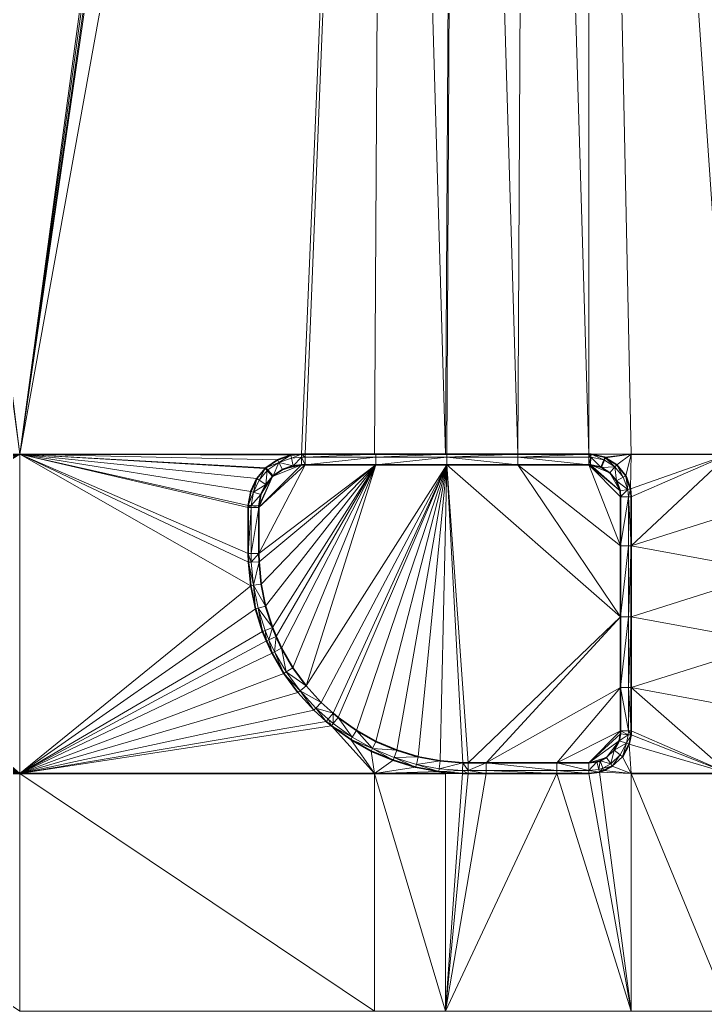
# Model space of a CAD drawing. Header units: metres. Extents: x 246428 to 246884, y 7418966 to 7419490.
# Drawn here: x 246710.01 to 246719.67, y 7419380.21 to 7419394.18 of the extents above; entities that cross this region are included whole.
import ezdxf

# ---------------------------------------------------------------- set-up
doc = ezdxf.new("R2010")
doc.units = ezdxf.units.M
doc.linetypes.add('blank name', pattern=[0])
doc.linetypes.add('HIDDEN', pattern=[9.525, 6.35, -3.175])
doc.layers.add('_12D_UNMAPPED', color=7, linetype='Continuous')
doc.layers.add('GRADELINES', color=250, linetype='HIDDEN', lineweight=25)
for name, color, linetype, lineweight, true_color in [('KERB_BACK', 7, 'Continuous', 35, 0x5fd2ff), ('KERB_LINE', 7, 'Continuous', 18, 0xb9b9b9), ('KERB_LIP', 7, 'Continuous', 35, 0x5fd2ff), ('KERB_TOP', 7, 'Continuous', 18, 0xb9b9b9)]:
    doc.layers.add(name, color=color, linetype=linetype, lineweight=lineweight, true_color=true_color)

msp = doc.modelspace()

# ---------------------------------------------------------------- linework, layer by layer
at = {"layer": '_12D_UNMAPPED', "color": 3, "linetype": 'blank name', "lineweight": 0}
for points in [[(246710.008, 7419388.055, 35.122), (246706.218, 7419416.658, 34.767), (246706.413, 7419416.7, 34.77)], [(246710.008, 7419388.055, 35.122), (246706.413, 7419416.7, 34.77), (246713.872, 7419416.692, 34.907)], [(246710.008, 7419388.055, 35.122), (246706.279, 7419388.055, 35.054), (246706.218, 7419416.658, 34.767)], [(246710.008, 7419388.055, 35.122), (246713.872, 7419416.692, 34.907), (246713.976, 7419416.666, 34.909)], [(246714.102, 7419416.655, 34.911), (246710.008, 7419388.055, 35.122), (246713.976, 7419416.666, 34.909)], [(246714.176, 7419416.655, 34.912), (246715.176, 7419416.655, 34.931), (246710.008, 7419388.055, 35.122)], [(246714.176, 7419416.655, 34.912), (246710.008, 7419388.055, 35.122), (246714.102, 7419416.655, 34.911)], [(246715.176, 7419416.655, 34.931), (246713.979, 7419388.055, 35.195), (246710.008, 7419388.055, 35.122)], [(246715.176, 7419416.655, 34.931), (246714.029, 7419388.055, 35.196), (246713.979, 7419388.055, 35.195)], [(246715.008, 7419388.055, 35.214), (246714.029, 7419388.055, 35.196), (246715.176, 7419416.655, 34.931)], [(246716.008, 7419388.055, 35.232), (246715.008, 7419388.055, 35.214), (246715.176, 7419416.655, 34.931)], [(246716.008, 7419388.055, 35.232), (246715.176, 7419416.655, 34.931), (246716.176, 7419416.655, 34.949)], [(246716.029, 7419388.055, 35.232), (246716.008, 7419388.055, 35.232), (246716.176, 7419416.655, 34.949)], [(246717.029, 7419388.055, 35.251), (246716.029, 7419388.055, 35.232), (246716.176, 7419416.655, 34.949)], [(246717.029, 7419388.055, 35.251), (246716.176, 7419416.655, 34.949), (246717.176, 7419416.655, 34.967)], [(246718.029, 7419388.055, 35.269), (246717.029, 7419388.055, 35.251), (246717.176, 7419416.655, 34.967)], [(246718.029, 7419388.055, 35.269), (246717.176, 7419416.655, 34.967), (246718.029, 7419416.655, 34.983)], [(246720.008, 7419388.055, 35.305), (246718.029, 7419416.655, 34.983), (246721.187, 7419416.657, 35.04)], [(246718.629, 7419388.055, 35.28), (246718.03, 7419388.055, 35.269), (246718.029, 7419416.655, 34.983)], [(246718.03, 7419388.055, 35.269), (246718.029, 7419388.055, 35.269), (246718.029, 7419416.655, 34.983)], [(246720.008, 7419388.055, 35.305), (246718.629, 7419388.055, 35.28), (246718.029, 7419416.655, 34.983)], [(246710.008, 7419388.055, 35.122), (246706.319, 7419388.054, 35.055), (246706.279, 7419388.055, 35.054)], [(246710.008, 7419388.055, 35.122), (246706.515, 7419388.017, 35.058), (246706.319, 7419388.054, 35.055)], [(246710.008, 7419388.055, 35.122), (246706.601, 7419387.983, 35.06), (246706.515, 7419388.017, 35.058)], [(246710.008, 7419388.055, 35.122), (246706.694, 7419387.93, 35.06), (246706.601, 7419387.983, 35.06)], [(246710.008, 7419388.055, 35.122), (246706.844, 7419387.799, 35.06), (246706.694, 7419387.93, 35.06)], [(246710.008, 7419388.055, 35.122), (246706.954, 7419387.632, 35.061), (246706.844, 7419387.799, 35.06)], [(246710.008, 7419388.055, 35.122), (246707.017, 7419387.443, 35.061), (246706.954, 7419387.632, 35.061)], [(246710.008, 7419388.055, 35.122), (246710.008, 7419383.555, 35.077), (246706.993, 7419386.179, 35.048)], [(246710.008, 7419388.055, 35.122), (246706.993, 7419386.179, 35.048), (246707.026, 7419386.51, 35.052)], [(246710.008, 7419388.055, 35.122), (246707.026, 7419387.382, 35.061), (246707.017, 7419387.443, 35.061)], [(246710.008, 7419388.055, 35.122), (246707.026, 7419386.51, 35.052), (246707.03, 7419386.655, 35.054)], [(246710.008, 7419388.055, 35.122), (246707.03, 7419387.305, 35.061), (246707.026, 7419387.382, 35.061)], [(246710.008, 7419388.055, 35.122), (246707.03, 7419386.655, 35.054), (246707.03, 7419386.844, 35.056)], [(246710.008, 7419388.055, 35.122), (246707.03, 7419386.844, 35.056), (246707.03, 7419387.305, 35.061)], [(246710.008, 7419388.055, 35.122), (246713.232, 7419386.533, 35.166), (246713.263, 7419386.202, 35.164)], [(246710.008, 7419388.055, 35.122), (246713.348, 7419387.711, 35.181), (246713.264, 7419387.53, 35.177)], [(246710.008, 7419388.055, 35.122), (246713.229, 7419387.305, 35.174), (246713.229, 7419386.655, 35.167)], [(246710.008, 7419388.055, 35.122), (246713.83, 7419388.04, 35.192), (246713.642, 7419387.975, 35.188)], [(246710.008, 7419388.055, 35.122), (246713.642, 7419387.975, 35.188), (246713.477, 7419387.862, 35.184)], [(246710.008, 7419388.055, 35.122), (246713.477, 7419387.862, 35.184), (246713.466, 7419387.852, 35.183)], [(246710.008, 7419388.055, 35.122), (246713.466, 7419387.852, 35.183), (246713.348, 7419387.711, 35.181)], [(246710.008, 7419388.055, 35.122), (246713.264, 7419387.53, 35.177), (246713.23, 7419387.333, 35.174)], [(246710.008, 7419388.055, 35.122), (246713.23, 7419387.333, 35.174), (246713.229, 7419387.305, 35.174)], [(246710.008, 7419388.055, 35.122), (246713.229, 7419386.655, 35.167), (246713.232, 7419386.533, 35.166)], [(246710.008, 7419383.555, 35.077), (246710.008, 7419388.055, 35.122), (246713.263, 7419386.202, 35.164)], [(246713.979, 7419388.055, 35.195), (246713.83, 7419388.04, 35.192), (246710.008, 7419388.055, 35.122)], [(246713.83, 7419388.04, 35.192), (246713.979, 7419388.055, 35.195), (246713.838, 7419388.001, 35.342)], [(246713.979, 7419388.055, 35.195), (246713.979, 7419388.015, 35.345), (246713.838, 7419388.001, 35.342)], [(246713.979, 7419388.055, 35.195), (246714.029, 7419388.055, 35.196), (246714.029, 7419388.015, 35.196)], [(246713.979, 7419388.055, 35.195), (246714.029, 7419388.015, 35.196), (246713.979, 7419388.015, 35.345)], [(246714.029, 7419388.055, 35.196), (246715.008, 7419388.055, 35.214), (246715.029, 7419388.055, 35.214)], [(246714.029, 7419388.015, 35.196), (246714.029, 7419388.055, 35.196), (246715.029, 7419388.055, 35.214)], [(246714.029, 7419388.015, 35.196), (246715.029, 7419388.055, 35.214), (246715.029, 7419388.015, 35.364)], [(246716.008, 7419388.055, 35.232), (246715.029, 7419388.055, 35.214), (246715.008, 7419388.055, 35.214)], [(246715.029, 7419388.055, 35.214), (246716.008, 7419388.055, 35.232), (246716.029, 7419388.055, 35.232)], [(246715.029, 7419388.015, 35.364), (246716.029, 7419388.055, 35.232), (246716.029, 7419388.015, 35.382)], [(246715.029, 7419388.015, 35.364), (246715.029, 7419388.055, 35.214), (246716.029, 7419388.055, 35.232)], [(246717.029, 7419388.055, 35.251), (246717.029, 7419388.015, 35.401), (246716.029, 7419388.015, 35.382)], [(246716.029, 7419388.055, 35.232), (246717.029, 7419388.055, 35.251), (246716.029, 7419388.015, 35.382)], [(246717.029, 7419388.055, 35.251), (246718.029, 7419388.055, 35.269), (246717.029, 7419388.015, 35.401)], [(246718.029, 7419388.055, 35.269), (246718.029, 7419388.015, 35.419), (246717.029, 7419388.015, 35.401)], [(246718.029, 7419388.015, 35.419), (246718.029, 7419388.055, 35.269), (246718.03, 7419388.015, 35.419)], [(246718.029, 7419388.055, 35.269), (246718.03, 7419388.055, 35.269), (246718.03, 7419388.015, 35.419)], [(246718.03, 7419388.055, 35.269), (246718.062, 7419388.054, 35.269), (246718.03, 7419388.015, 35.419)], [(246718.629, 7419388.055, 35.28), (246718.062, 7419388.054, 35.269), (246718.03, 7419388.055, 35.269)], [(246718.629, 7419388.055, 35.28), (246718.256, 7419388.011, 35.273), (246718.062, 7419388.054, 35.269)], [(246718.629, 7419388.055, 35.28), (246718.268, 7419388.006, 35.273), (246718.256, 7419388.011, 35.273)], [(246718.629, 7419388.055, 35.28), (246718.426, 7419387.906, 35.273), (246718.268, 7419388.006, 35.273)], [(246718.629, 7419388.055, 35.28), (246718.551, 7419387.752, 35.274), (246718.426, 7419387.906, 35.273)], [(246718.629, 7419388.055, 35.28), (246718.619, 7419387.565, 35.274), (246718.551, 7419387.752, 35.274)], [(246718.629, 7419388.055, 35.28), (246720.008, 7419388.055, 35.305), (246718.619, 7419387.565, 35.274)], [(246720.008, 7419388.055, 35.305), (246718.629, 7419387.455, 35.274), (246718.619, 7419387.565, 35.274)], [(246718.629, 7419386.765, 35.267), (246720.008, 7419388.055, 35.305), (246720.629, 7419387.398, 35.31)], [(246720.008, 7419388.055, 35.305), (246718.629, 7419386.765, 35.267), (246718.629, 7419387.455, 35.274)], [(246713.477, 7419387.862, 35.184), (246713.642, 7419387.975, 35.188), (246713.66, 7419387.939, 35.338)], [(246713.477, 7419387.862, 35.184), (246713.66, 7419387.939, 35.338), (246713.504, 7419387.833, 35.334)], [(246713.504, 7419387.833, 35.334), (246713.66, 7419387.939, 35.338), (246713.578, 7419387.751, 35.334)], [(246713.66, 7419387.939, 35.338), (246713.71, 7419387.841, 35.338), (246713.578, 7419387.751, 35.334)], [(246713.642, 7419387.975, 35.188), (246713.83, 7419388.04, 35.192), (246713.66, 7419387.939, 35.338)], [(246713.83, 7419388.04, 35.192), (246713.838, 7419388.001, 35.342), (246713.66, 7419387.939, 35.338)], [(246713.66, 7419387.939, 35.338), (246713.838, 7419388.001, 35.342), (246713.86, 7419387.893, 35.342)], [(246713.66, 7419387.939, 35.338), (246713.86, 7419387.893, 35.342), (246713.71, 7419387.841, 35.338)], [(246713.838, 7419388.001, 35.342), (246713.979, 7419388.015, 35.345), (246713.86, 7419387.893, 35.342)], [(246713.979, 7419388.015, 35.345), (246713.979, 7419387.905, 35.345), (246713.86, 7419387.893, 35.342)], [(246713.979, 7419388.015, 35.345), (246714.029, 7419388.015, 35.196), (246714.029, 7419387.905, 35.346)], [(246713.979, 7419388.015, 35.345), (246714.029, 7419387.905, 35.346), (246713.979, 7419387.905, 35.345)], [(246714.029, 7419387.905, 35.346), (246714.029, 7419388.015, 35.196), (246715.029, 7419388.015, 35.364)], [(246714.029, 7419387.905, 35.346), (246715.029, 7419388.015, 35.364), (246715.029, 7419387.905, 35.364)], [(246715.029, 7419387.905, 35.364), (246715.029, 7419388.015, 35.364), (246716.029, 7419388.015, 35.382)], [(246715.029, 7419387.905, 35.364), (246716.029, 7419388.015, 35.382), (246716.029, 7419387.905, 35.382)], [(246716.029, 7419388.015, 35.382), (246717.029, 7419387.905, 35.401), (246716.029, 7419387.905, 35.382)], [(246716.029, 7419388.015, 35.382), (246717.029, 7419388.015, 35.401), (246717.029, 7419387.905, 35.401)], [(246717.029, 7419388.015, 35.401), (246718.029, 7419388.015, 35.419), (246718.029, 7419387.905, 35.419)], [(246717.029, 7419388.015, 35.401), (246718.029, 7419387.905, 35.419), (246717.029, 7419387.905, 35.401)], [(246718.029, 7419387.905, 35.419), (246718.029, 7419388.015, 35.419), (246718.03, 7419387.905, 35.419)], [(246718.029, 7419388.015, 35.419), (246718.03, 7419388.015, 35.419), (246718.03, 7419387.905, 35.419)], [(246718.062, 7419388.054, 35.269), (246718.06, 7419388.014, 35.419), (246718.03, 7419388.015, 35.419)], [(246718.03, 7419388.015, 35.419), (246718.06, 7419388.014, 35.419), (246718.03, 7419387.905, 35.419)], [(246718.06, 7419388.014, 35.419), (246718.054, 7419387.905, 35.419), (246718.03, 7419387.905, 35.419)], [(246718.06, 7419388.014, 35.419), (246718.2, 7419387.872, 35.423), (246718.054, 7419387.905, 35.419)], [(246718.062, 7419388.054, 35.269), (246718.241, 7419387.974, 35.423), (246718.06, 7419388.014, 35.419)], [(246718.06, 7419388.014, 35.419), (246718.241, 7419387.974, 35.423), (246718.2, 7419387.872, 35.423)], [(246718.062, 7419388.054, 35.269), (246718.256, 7419388.011, 35.273), (246718.241, 7419387.974, 35.423)], [(246718.241, 7419387.974, 35.423), (246718.252, 7419387.969, 35.423), (246718.2, 7419387.872, 35.423)], [(246718.252, 7419387.969, 35.423), (246718.208, 7419387.868, 35.423), (246718.2, 7419387.872, 35.423)], [(246718.252, 7419387.969, 35.423), (246718.399, 7419387.876, 35.423), (246718.208, 7419387.868, 35.423)], [(246718.256, 7419388.011, 35.273), (246718.252, 7419387.969, 35.423), (246718.241, 7419387.974, 35.423)], [(246718.256, 7419388.011, 35.273), (246718.268, 7419388.006, 35.273), (246718.252, 7419387.969, 35.423)], [(246718.268, 7419388.006, 35.273), (246718.399, 7419387.876, 35.423), (246718.252, 7419387.969, 35.423)], [(246718.268, 7419388.006, 35.273), (246718.426, 7419387.906, 35.273), (246718.399, 7419387.876, 35.423)], [(246713.348, 7419387.711, 35.181), (246713.466, 7419387.852, 35.183), (246713.382, 7419387.689, 35.331)], [(246713.379, 7419387.305, 35.324), (246714.029, 7419387.905, 35.346), (246713.379, 7419386.655, 35.317)], [(246714.029, 7419387.905, 35.346), (246715.029, 7419387.905, 35.364), (246713.379, 7419386.655, 35.317)], [(246713.569, 7419387.743, 35.333), (246713.979, 7419387.905, 35.345), (246713.379, 7419387.305, 35.324)], [(246713.979, 7419387.905, 35.345), (246714.029, 7419387.905, 35.346), (246713.379, 7419387.305, 35.324)], [(246713.379, 7419386.655, 35.317), (246715.029, 7419387.905, 35.364), (246713.382, 7419386.539, 35.316)], [(246713.382, 7419386.539, 35.316), (246715.029, 7419387.905, 35.364), (246713.411, 7419386.224, 35.314)], [(246713.466, 7419387.852, 35.183), (246713.494, 7419387.823, 35.333), (246713.382, 7419387.689, 35.331)], [(246713.382, 7419387.689, 35.331), (246713.494, 7419387.823, 35.333), (246713.475, 7419387.629, 35.331)], [(246713.411, 7419386.224, 35.314), (246715.029, 7419387.905, 35.364), (246713.474, 7419385.913, 35.312)], [(246713.466, 7419387.852, 35.183), (246713.477, 7419387.862, 35.184), (246713.504, 7419387.833, 35.334)], [(246713.466, 7419387.852, 35.183), (246713.504, 7419387.833, 35.334), (246713.494, 7419387.823, 35.333)], [(246713.474, 7419385.913, 35.312), (246715.029, 7419387.905, 35.364), (246713.571, 7419385.611, 35.31)], [(246713.494, 7419387.823, 35.333), (246713.569, 7419387.743, 35.333), (246713.475, 7419387.629, 35.331)], [(246713.494, 7419387.823, 35.333), (246713.504, 7419387.833, 35.334), (246713.578, 7419387.751, 35.334)], [(246713.494, 7419387.823, 35.333), (246713.578, 7419387.751, 35.334), (246713.569, 7419387.743, 35.333)], [(246713.71, 7419387.841, 35.338), (246713.979, 7419387.905, 35.345), (246713.569, 7419387.743, 35.333)], [(246713.578, 7419387.751, 35.334), (246713.71, 7419387.841, 35.338), (246713.569, 7419387.743, 35.333)], [(246713.571, 7419385.611, 35.31), (246715.029, 7419387.905, 35.364), (246713.622, 7419385.485, 35.31)], [(246713.622, 7419385.485, 35.31), (246715.029, 7419387.905, 35.364), (246713.699, 7419385.321, 35.31)], [(246713.699, 7419385.321, 35.31), (246715.029, 7419387.905, 35.364), (246713.857, 7419385.046, 35.311)], [(246713.86, 7419387.893, 35.342), (246713.979, 7419387.905, 35.345), (246713.71, 7419387.841, 35.338)], [(246713.857, 7419385.046, 35.311), (246715.029, 7419387.905, 35.364), (246714.044, 7419384.79, 35.312)], [(246715.029, 7419387.905, 35.364), (246716.029, 7419387.905, 35.382), (246714.044, 7419384.79, 35.312)], [(246714.044, 7419384.79, 35.312), (246716.029, 7419387.905, 35.382), (246714.257, 7419384.556, 35.313)], [(246714.257, 7419384.556, 35.313), (246716.029, 7419387.905, 35.382), (246714.425, 7419384.403, 35.314)], [(246714.425, 7419384.403, 35.314), (246716.029, 7419387.905, 35.382), (246714.495, 7419384.345, 35.315)], [(246714.495, 7419384.345, 35.315), (246716.029, 7419387.905, 35.382), (246714.753, 7419384.162, 35.319)], [(246714.753, 7419384.162, 35.319), (246716.029, 7419387.905, 35.382), (246715.03, 7419384.007, 35.322)], [(246715.03, 7419384.007, 35.322), (246716.029, 7419387.905, 35.382), (246715.322, 7419383.883, 35.326)], [(246715.322, 7419383.883, 35.326), (246716.029, 7419387.905, 35.382), (246715.625, 7419383.791, 35.33)], [(246715.625, 7419383.791, 35.33), (246716.029, 7419387.905, 35.382), (246715.936, 7419383.732, 35.336)], [(246715.936, 7419383.732, 35.336), (246716.029, 7419387.905, 35.382), (246716.253, 7419383.706, 35.341)], [(246716.253, 7419383.706, 35.341), (246716.029, 7419387.905, 35.382), (246716.329, 7419383.705, 35.343)], [(246716.029, 7419387.905, 35.382), (246717.029, 7419387.905, 35.401), (246718.479, 7419385.765, 35.407)], [(246716.329, 7419383.705, 35.343), (246716.029, 7419387.905, 35.382), (246718.479, 7419385.765, 35.407)], [(246717.029, 7419387.905, 35.401), (246718.029, 7419387.905, 35.419), (246718.479, 7419386.765, 35.417)], [(246718.479, 7419385.765, 35.407), (246717.029, 7419387.905, 35.401), (246718.479, 7419386.765, 35.417)], [(246718.479, 7419386.765, 35.417), (246718.029, 7419387.905, 35.419), (246718.479, 7419387.455, 35.424)], [(246718.479, 7419387.455, 35.424), (246718.029, 7419387.905, 35.419), (246718.472, 7419387.537, 35.424)], [(246718.472, 7419387.537, 35.424), (246718.029, 7419387.905, 35.419), (246718.054, 7419387.905, 35.419)], [(246718.054, 7419387.905, 35.419), (246718.029, 7419387.905, 35.419), (246718.03, 7419387.905, 35.419)], [(246718.208, 7419387.868, 35.423), (246718.326, 7419387.793, 35.423), (246718.054, 7419387.905, 35.419)], [(246718.2, 7419387.872, 35.423), (246718.208, 7419387.868, 35.423), (246718.054, 7419387.905, 35.419)], [(246718.326, 7419387.793, 35.423), (246718.472, 7419387.537, 35.424), (246718.054, 7419387.905, 35.419)], [(246718.399, 7419387.876, 35.423), (246718.326, 7419387.793, 35.423), (246718.208, 7419387.868, 35.423)], [(246718.399, 7419387.876, 35.423), (246718.421, 7419387.678, 35.424), (246718.326, 7419387.793, 35.423)], [(246718.421, 7419387.678, 35.424), (246718.472, 7419387.537, 35.424), (246718.326, 7419387.793, 35.423)], [(246718.426, 7419387.906, 35.273), (246718.516, 7419387.732, 35.424), (246718.399, 7419387.876, 35.423)], [(246718.399, 7419387.876, 35.423), (246718.516, 7419387.732, 35.424), (246718.421, 7419387.678, 35.424)], [(246718.426, 7419387.906, 35.273), (246718.551, 7419387.752, 35.274), (246718.516, 7419387.732, 35.424)], [(246713.264, 7419387.53, 35.177), (246713.348, 7419387.711, 35.181), (246713.302, 7419387.518, 35.327)], [(246713.348, 7419387.711, 35.181), (246713.382, 7419387.689, 35.331), (246713.302, 7419387.518, 35.327)], [(246713.302, 7419387.518, 35.327), (246713.382, 7419387.689, 35.331), (246713.475, 7419387.629, 35.331)], [(246713.38, 7419387.328, 35.324), (246713.569, 7419387.743, 35.333), (246713.379, 7419387.305, 35.324)], [(246713.407, 7419387.485, 35.327), (246713.569, 7419387.743, 35.333), (246713.38, 7419387.328, 35.324)], [(246713.475, 7419387.629, 35.331), (246713.569, 7419387.743, 35.333), (246713.407, 7419387.485, 35.327)], [(246718.516, 7419387.732, 35.424), (246718.58, 7419387.557, 35.424), (246718.421, 7419387.678, 35.424)], [(246718.58, 7419387.557, 35.424), (246718.472, 7419387.537, 35.424), (246718.421, 7419387.678, 35.424)], [(246718.551, 7419387.752, 35.274), (246718.58, 7419387.557, 35.424), (246718.516, 7419387.732, 35.424)], [(246718.551, 7419387.752, 35.274), (246718.619, 7419387.565, 35.274), (246718.58, 7419387.557, 35.424)], [(246713.23, 7419387.333, 35.174), (246713.264, 7419387.53, 35.177), (246713.302, 7419387.518, 35.327)], [(246713.23, 7419387.333, 35.174), (246713.302, 7419387.518, 35.327), (246713.27, 7419387.332, 35.324)], [(246713.27, 7419387.332, 35.324), (246713.302, 7419387.518, 35.327), (246713.407, 7419387.485, 35.327)], [(246713.302, 7419387.518, 35.327), (246713.475, 7419387.629, 35.331), (246713.407, 7419387.485, 35.327)], [(246718.58, 7419387.557, 35.424), (246718.479, 7419387.455, 35.424), (246718.472, 7419387.537, 35.424)], [(246718.58, 7419387.557, 35.424), (246718.589, 7419387.455, 35.424), (246718.479, 7419387.455, 35.424)], [(246718.619, 7419387.565, 35.274), (246718.589, 7419387.455, 35.424), (246718.58, 7419387.557, 35.424)], [(246718.619, 7419387.565, 35.274), (246718.629, 7419387.455, 35.274), (246718.589, 7419387.455, 35.424)], [(246713.27, 7419387.332, 35.324), (246713.407, 7419387.485, 35.327), (246713.38, 7419387.328, 35.324)], [(246718.589, 7419387.455, 35.424), (246718.589, 7419386.765, 35.417), (246718.479, 7419386.765, 35.417)], [(246718.589, 7419387.455, 35.424), (246718.479, 7419386.765, 35.417), (246718.479, 7419387.455, 35.424)], [(246718.629, 7419387.455, 35.274), (246718.629, 7419386.765, 35.267), (246718.589, 7419387.455, 35.424)], [(246718.629, 7419386.765, 35.267), (246718.589, 7419386.765, 35.417), (246718.589, 7419387.455, 35.424)], [(246718.629, 7419386.765, 35.267), (246720.629, 7419387.398, 35.31), (246720.629, 7419386.398, 35.3)], [(246713.229, 7419387.305, 35.174), (246713.23, 7419387.333, 35.174), (246713.269, 7419387.305, 35.324)], [(246713.229, 7419386.655, 35.167), (246713.269, 7419387.305, 35.324), (246713.269, 7419386.655, 35.317)], [(246713.229, 7419386.655, 35.167), (246713.229, 7419387.305, 35.174), (246713.269, 7419387.305, 35.324)], [(246713.23, 7419387.333, 35.174), (246713.27, 7419387.332, 35.324), (246713.269, 7419387.305, 35.324)], [(246713.269, 7419387.305, 35.324), (246713.27, 7419387.332, 35.324), (246713.379, 7419387.305, 35.324)], [(246713.269, 7419386.655, 35.317), (246713.379, 7419387.305, 35.324), (246713.379, 7419386.655, 35.317)], [(246713.269, 7419386.655, 35.317), (246713.269, 7419387.305, 35.324), (246713.379, 7419387.305, 35.324)], [(246713.27, 7419387.332, 35.324), (246713.38, 7419387.328, 35.324), (246713.379, 7419387.305, 35.324)], [(246718.589, 7419386.765, 35.417), (246718.589, 7419385.765, 35.407), (246718.479, 7419385.765, 35.407)], [(246718.589, 7419386.765, 35.417), (246718.479, 7419385.765, 35.407), (246718.479, 7419386.765, 35.417)], [(246718.629, 7419386.765, 35.267), (246718.629, 7419385.765, 35.257), (246718.589, 7419385.765, 35.407)], [(246718.629, 7419386.765, 35.267), (246718.589, 7419385.765, 35.407), (246718.589, 7419386.765, 35.417)], [(246718.629, 7419385.765, 35.257), (246718.629, 7419386.765, 35.267), (246720.629, 7419386.398, 35.3)], [(246713.232, 7419386.533, 35.166), (246713.229, 7419386.655, 35.167), (246713.272, 7419386.535, 35.316)], [(246713.229, 7419386.655, 35.167), (246713.269, 7419386.655, 35.317), (246713.272, 7419386.535, 35.316)], [(246713.232, 7419386.533, 35.166), (246713.272, 7419386.535, 35.316), (246713.302, 7419386.208, 35.314)], [(246713.263, 7419386.202, 35.164), (246713.232, 7419386.533, 35.166), (246713.302, 7419386.208, 35.314)], [(246713.272, 7419386.535, 35.316), (246713.269, 7419386.655, 35.317), (246713.379, 7419386.655, 35.317)], [(246713.272, 7419386.535, 35.316), (246713.379, 7419386.655, 35.317), (246713.382, 7419386.539, 35.316)], [(246713.302, 7419386.208, 35.314), (246713.272, 7419386.535, 35.316), (246713.382, 7419386.539, 35.316)], [(246713.302, 7419386.208, 35.314), (246713.382, 7419386.539, 35.316), (246713.411, 7419386.224, 35.314)], [(246718.629, 7419385.765, 35.257), (246720.629, 7419386.398, 35.3), (246720.629, 7419385.398, 35.29)], [(246710.008, 7419383.555, 35.077), (246706.924, 7419385.853, 35.044), (246706.993, 7419386.179, 35.048)], [(246710.008, 7419383.555, 35.077), (246713.263, 7419386.202, 35.164), (246713.329, 7419385.875, 35.162)], [(246713.329, 7419385.875, 35.162), (246713.263, 7419386.202, 35.164), (246713.302, 7419386.208, 35.314)], [(246713.302, 7419386.208, 35.314), (246713.411, 7419386.224, 35.314), (246713.474, 7419385.913, 35.312)], [(246713.329, 7419385.875, 35.162), (246713.302, 7419386.208, 35.314), (246713.368, 7419385.885, 35.312)], [(246713.368, 7419385.885, 35.312), (246713.302, 7419386.208, 35.314), (246713.474, 7419385.913, 35.312)], [(246710.008, 7419383.555, 35.077), (246706.82, 7419385.536, 35.038), (246706.924, 7419385.853, 35.044)], [(246710.008, 7419383.555, 35.077), (246713.329, 7419385.875, 35.162), (246713.43, 7419385.558, 35.16)], [(246713.43, 7419385.558, 35.16), (246713.329, 7419385.875, 35.162), (246713.368, 7419385.885, 35.312)], [(246713.368, 7419385.885, 35.312), (246713.474, 7419385.913, 35.312), (246713.571, 7419385.611, 35.31)], [(246713.43, 7419385.558, 35.16), (246713.368, 7419385.885, 35.312), (246713.468, 7419385.572, 35.31)], [(246713.468, 7419385.572, 35.31), (246713.368, 7419385.885, 35.312), (246713.571, 7419385.611, 35.31)], [(246716.582, 7419383.705, 35.347), (246716.329, 7419383.705, 35.343), (246718.479, 7419385.765, 35.407)], [(246718.479, 7419384.765, 35.397), (246716.582, 7419383.705, 35.347), (246718.479, 7419385.765, 35.407)], [(246718.589, 7419385.765, 35.407), (246718.479, 7419384.765, 35.397), (246718.479, 7419385.765, 35.407)], [(246718.589, 7419385.765, 35.407), (246718.589, 7419384.765, 35.397), (246718.479, 7419384.765, 35.397)], [(246718.629, 7419385.765, 35.257), (246718.589, 7419384.765, 35.397), (246718.589, 7419385.765, 35.407)], [(246718.629, 7419385.765, 35.257), (246718.629, 7419384.765, 35.247), (246718.589, 7419384.765, 35.397)], [(246718.629, 7419384.765, 35.247), (246718.629, 7419385.765, 35.257), (246720.629, 7419385.398, 35.29)], [(246710.008, 7419383.555, 35.077), (246713.43, 7419385.558, 35.16), (246713.484, 7419385.425, 35.16)], [(246713.484, 7419385.425, 35.16), (246713.43, 7419385.558, 35.16), (246713.468, 7419385.572, 35.31)], [(246713.521, 7419385.441, 35.31), (246713.468, 7419385.572, 35.31), (246713.571, 7419385.611, 35.31)], [(246713.484, 7419385.425, 35.16), (246713.468, 7419385.572, 35.31), (246713.521, 7419385.441, 35.31)], [(246713.521, 7419385.441, 35.31), (246713.571, 7419385.611, 35.31), (246713.622, 7419385.485, 35.31)], [(246710.008, 7419383.555, 35.077), (246706.684, 7419385.232, 35.033), (246706.82, 7419385.536, 35.038)], [(246710.008, 7419383.555, 35.077), (246713.484, 7419385.425, 35.16), (246713.565, 7419385.253, 35.16)], [(246713.565, 7419385.253, 35.16), (246713.484, 7419385.425, 35.16), (246713.521, 7419385.441, 35.31)], [(246713.6, 7419385.271, 35.31), (246713.521, 7419385.441, 35.31), (246713.622, 7419385.485, 35.31)], [(246713.565, 7419385.253, 35.16), (246713.521, 7419385.441, 35.31), (246713.6, 7419385.271, 35.31)], [(246713.6, 7419385.271, 35.31), (246713.622, 7419385.485, 35.31), (246713.699, 7419385.321, 35.31)], [(246713.731, 7419384.964, 35.161), (246713.565, 7419385.253, 35.16), (246713.6, 7419385.271, 35.31)], [(246713.765, 7419384.986, 35.311), (246713.6, 7419385.271, 35.31), (246713.699, 7419385.321, 35.31)], [(246713.731, 7419384.964, 35.161), (246713.6, 7419385.271, 35.31), (246713.765, 7419384.986, 35.311)], [(246713.765, 7419384.986, 35.311), (246713.699, 7419385.321, 35.31), (246713.857, 7419385.046, 35.311)], [(246718.629, 7419384.765, 35.247), (246720.629, 7419385.398, 35.29), (246720.629, 7419384.398, 35.28)], [(246710.008, 7419383.555, 35.077), (246706.515, 7419384.945, 35.027), (246706.684, 7419385.232, 35.033)], [(246710.008, 7419383.555, 35.077), (246713.565, 7419385.253, 35.16), (246713.731, 7419384.964, 35.161)], [(246713.731, 7419384.964, 35.161), (246713.765, 7419384.986, 35.311), (246713.959, 7419384.721, 35.312)], [(246713.765, 7419384.986, 35.311), (246713.857, 7419385.046, 35.311), (246714.044, 7419384.79, 35.312)], [(246713.959, 7419384.721, 35.312), (246713.765, 7419384.986, 35.311), (246714.044, 7419384.79, 35.312)], [(246710.008, 7419383.555, 35.077), (246706.317, 7419384.677, 35.021), (246706.515, 7419384.945, 35.027)], [(246710.008, 7419383.555, 35.077), (246713.731, 7419384.964, 35.161), (246713.928, 7419384.695, 35.162)], [(246713.928, 7419384.695, 35.162), (246713.731, 7419384.964, 35.161), (246713.959, 7419384.721, 35.312)], [(246714.152, 7419384.449, 35.163), (246713.928, 7419384.695, 35.162), (246713.959, 7419384.721, 35.312)], [(246713.959, 7419384.721, 35.312), (246714.044, 7419384.79, 35.312), (246714.257, 7419384.556, 35.313)], [(246714.152, 7419384.449, 35.163), (246713.959, 7419384.721, 35.312), (246714.18, 7419384.477, 35.313)], [(246714.18, 7419384.477, 35.313), (246713.959, 7419384.721, 35.312), (246714.257, 7419384.556, 35.313)], [(246717.582, 7419383.705, 35.366), (246716.582, 7419383.705, 35.347), (246718.479, 7419384.765, 35.397)], [(246718.479, 7419384.155, 35.391), (246717.582, 7419383.705, 35.366), (246718.479, 7419384.765, 35.397)], [(246718.589, 7419384.765, 35.397), (246718.589, 7419384.155, 35.391), (246718.479, 7419384.765, 35.397)], [(246718.589, 7419384.155, 35.391), (246718.479, 7419384.155, 35.391), (246718.479, 7419384.765, 35.397)], [(246718.629, 7419384.765, 35.247), (246718.629, 7419384.155, 35.241), (246718.589, 7419384.765, 35.397)], [(246718.629, 7419384.155, 35.241), (246718.589, 7419384.155, 35.391), (246718.589, 7419384.765, 35.397)], [(246720.008, 7419383.555, 35.26), (246718.629, 7419384.155, 35.241), (246718.629, 7419384.765, 35.247)], [(246720.008, 7419383.555, 35.26), (246718.629, 7419384.765, 35.247), (246720.629, 7419384.398, 35.28)], [(246710.008, 7419383.555, 35.077), (246706.091, 7419384.433, 35.015), (246706.255, 7419384.605, 35.019)], [(246710.008, 7419383.555, 35.077), (246706.255, 7419384.605, 35.019), (246706.317, 7419384.677, 35.021)], [(246710.008, 7419383.555, 35.077), (246713.928, 7419384.695, 35.162), (246714.152, 7419384.449, 35.163)], [(246710.008, 7419383.555, 35.077), (246705.839, 7419384.214, 35.008), (246706.091, 7419384.433, 35.015)], [(246710.008, 7419383.555, 35.077), (246714.152, 7419384.449, 35.163), (246714.328, 7419384.288, 35.164)], [(246714.328, 7419384.288, 35.164), (246714.152, 7419384.449, 35.163), (246714.18, 7419384.477, 35.313)], [(246714.18, 7419384.477, 35.313), (246714.257, 7419384.556, 35.313), (246714.425, 7419384.403, 35.314)], [(246714.328, 7419384.288, 35.164), (246714.18, 7419384.477, 35.313), (246714.354, 7419384.319, 35.314)], [(246714.354, 7419384.319, 35.314), (246714.18, 7419384.477, 35.313), (246714.425, 7419384.403, 35.314)], [(246710.008, 7419383.555, 35.077), (246714.328, 7419384.288, 35.164), (246714.401, 7419384.228, 35.165)], [(246714.401, 7419384.228, 35.165), (246714.328, 7419384.288, 35.164), (246714.354, 7419384.319, 35.314)], [(246714.426, 7419384.259, 35.315), (246714.354, 7419384.319, 35.314), (246714.425, 7419384.403, 35.314)], [(246714.401, 7419384.228, 35.165), (246714.354, 7419384.319, 35.314), (246714.426, 7419384.259, 35.315)], [(246714.426, 7419384.259, 35.315), (246714.425, 7419384.403, 35.314), (246714.495, 7419384.345, 35.315)], [(246714.694, 7419384.069, 35.319), (246714.426, 7419384.259, 35.315), (246714.495, 7419384.345, 35.315)], [(246714.694, 7419384.069, 35.319), (246714.495, 7419384.345, 35.315), (246714.753, 7419384.162, 35.319)], [(246710.008, 7419383.555, 35.077), (246705.008, 7419383.555, 34.986), (246705.839, 7419384.214, 35.008)], [(246715.008, 7419383.555, 35.169), (246710.008, 7419383.555, 35.077), (246714.401, 7419384.228, 35.165)], [(246714.401, 7419384.228, 35.165), (246714.426, 7419384.259, 35.315), (246714.694, 7419384.069, 35.319)], [(246715.008, 7419383.555, 35.169), (246714.401, 7419384.228, 35.165), (246714.673, 7419384.035, 35.169)], [(246714.673, 7419384.035, 35.169), (246714.401, 7419384.228, 35.165), (246714.694, 7419384.069, 35.319)], [(246714.981, 7419383.908, 35.322), (246714.694, 7419384.069, 35.319), (246714.753, 7419384.162, 35.319)], [(246714.981, 7419383.908, 35.322), (246714.753, 7419384.162, 35.319), (246715.03, 7419384.007, 35.322)], [(246718.029, 7419383.705, 35.374), (246717.582, 7419383.705, 35.366), (246718.479, 7419384.155, 35.391)], [(246718.477, 7419384.113, 35.39), (246718.029, 7419383.705, 35.374), (246718.479, 7419384.155, 35.391)], [(246718.587, 7419384.102, 35.39), (246718.477, 7419384.113, 35.39), (246718.479, 7419384.155, 35.391)], [(246718.589, 7419384.155, 35.391), (246718.587, 7419384.102, 35.39), (246718.479, 7419384.155, 35.391)], [(246718.627, 7419384.099, 35.24), (246718.587, 7419384.102, 35.39), (246718.589, 7419384.155, 35.391)], [(246718.629, 7419384.155, 35.241), (246718.627, 7419384.099, 35.24), (246718.589, 7419384.155, 35.391)], [(246720.008, 7419383.555, 35.26), (246718.627, 7419384.099, 35.24), (246718.629, 7419384.155, 35.241)], [(246714.673, 7419384.035, 35.169), (246714.694, 7419384.069, 35.319), (246714.981, 7419383.908, 35.322)], [(246714.964, 7419383.872, 35.172), (246714.673, 7419384.035, 35.169), (246714.981, 7419383.908, 35.322)], [(246715.008, 7419383.555, 35.169), (246714.673, 7419384.035, 35.169), (246714.964, 7419383.872, 35.172)], [(246714.981, 7419383.908, 35.322), (246715.03, 7419384.007, 35.322), (246715.322, 7419383.883, 35.326)], [(246718.457, 7419384.015, 35.388), (246718.029, 7419383.705, 35.374), (246718.477, 7419384.113, 35.39)], [(246718.279, 7419383.781, 35.381), (246718.029, 7419383.705, 35.374), (246718.457, 7419384.015, 35.388)], [(246718.388, 7419383.883, 35.384), (246718.279, 7419383.781, 35.381), (246718.457, 7419384.015, 35.388)], [(246718.562, 7419383.981, 35.388), (246718.388, 7419383.883, 35.384), (246718.457, 7419384.015, 35.388)], [(246718.587, 7419384.102, 35.39), (246718.457, 7419384.015, 35.388), (246718.477, 7419384.113, 35.39)], [(246718.587, 7419384.102, 35.39), (246718.562, 7419383.981, 35.388), (246718.457, 7419384.015, 35.388)], [(246718.627, 7419384.099, 35.24), (246718.562, 7419383.981, 35.388), (246718.587, 7419384.102, 35.39)], [(246718.627, 7419384.099, 35.24), (246718.6, 7419383.968, 35.238), (246718.562, 7419383.981, 35.388)], [(246720.008, 7419383.555, 35.26), (246718.6, 7419383.968, 35.238), (246718.627, 7419384.099, 35.24)], [(246715.27, 7419383.742, 35.176), (246714.964, 7419383.872, 35.172), (246714.981, 7419383.908, 35.322)], [(246715.008, 7419383.555, 35.169), (246714.964, 7419383.872, 35.172), (246715.27, 7419383.742, 35.176)], [(246715.27, 7419383.742, 35.176), (246714.981, 7419383.908, 35.322), (246715.284, 7419383.779, 35.326)], [(246715.284, 7419383.779, 35.326), (246714.981, 7419383.908, 35.322), (246715.322, 7419383.883, 35.326)], [(246715.284, 7419383.779, 35.326), (246715.322, 7419383.883, 35.326), (246715.625, 7419383.791, 35.33)], [(246718.34, 7419383.689, 35.381), (246718.279, 7419383.781, 35.381), (246718.388, 7419383.883, 35.384)], [(246718.475, 7419383.816, 35.384), (246718.34, 7419383.689, 35.381), (246718.388, 7419383.883, 35.384)], [(246718.562, 7419383.981, 35.388), (246718.475, 7419383.816, 35.384), (246718.388, 7419383.883, 35.384)], [(246718.507, 7419383.792, 35.234), (246718.475, 7419383.816, 35.384), (246718.562, 7419383.981, 35.388)], [(246718.6, 7419383.968, 35.238), (246718.507, 7419383.792, 35.234), (246718.562, 7419383.981, 35.388)], [(246718.629, 7419383.555, 35.235), (246718.507, 7419383.792, 35.234), (246718.6, 7419383.968, 35.238)], [(246720.008, 7419383.555, 35.26), (246718.629, 7419383.555, 35.235), (246718.6, 7419383.968, 35.238)], [(246715.008, 7419383.555, 35.169), (246715.27, 7419383.742, 35.176), (246715.589, 7419383.645, 35.18)], [(246715.589, 7419383.645, 35.18), (246715.27, 7419383.742, 35.176), (246715.284, 7419383.779, 35.326)], [(246715.599, 7419383.684, 35.33), (246715.284, 7419383.779, 35.326), (246715.625, 7419383.791, 35.33)], [(246715.589, 7419383.645, 35.18), (246715.284, 7419383.779, 35.326), (246715.599, 7419383.684, 35.33)], [(246715.599, 7419383.684, 35.33), (246715.625, 7419383.791, 35.33), (246715.936, 7419383.732, 35.336)], [(246715.922, 7419383.623, 35.336), (246715.599, 7419383.684, 35.33), (246715.936, 7419383.732, 35.336)], [(246716.253, 7419383.706, 35.341), (246715.922, 7419383.623, 35.336), (246715.936, 7419383.732, 35.336)], [(246718.143, 7419383.72, 35.377), (246718.029, 7419383.705, 35.374), (246718.279, 7419383.781, 35.381)], [(246718.19, 7419383.735, 35.378), (246718.143, 7419383.72, 35.377), (246718.279, 7419383.781, 35.381)], [(246718.17, 7419383.613, 35.377), (246718.143, 7419383.72, 35.377), (246718.19, 7419383.735, 35.378)], [(246718.229, 7419383.632, 35.378), (246718.17, 7419383.613, 35.377), (246718.19, 7419383.735, 35.378)], [(246718.34, 7419383.689, 35.381), (246718.19, 7419383.735, 35.378), (246718.279, 7419383.781, 35.381)], [(246718.34, 7419383.689, 35.381), (246718.229, 7419383.632, 35.378), (246718.19, 7419383.735, 35.378)], [(246718.362, 7419383.656, 35.231), (246718.34, 7419383.689, 35.381), (246718.475, 7419383.816, 35.384)], [(246718.507, 7419383.792, 35.234), (246718.362, 7419383.656, 35.231), (246718.475, 7419383.816, 35.384)], [(246718.629, 7419383.555, 35.235), (246718.362, 7419383.656, 35.231), (246718.507, 7419383.792, 35.234)], [(246715.008, 7419383.555, 35.169), (246715.589, 7419383.645, 35.18), (246715.916, 7419383.583, 35.186)], [(246715.916, 7419383.583, 35.186), (246715.589, 7419383.645, 35.18), (246715.599, 7419383.684, 35.33)], [(246715.916, 7419383.583, 35.186), (246715.599, 7419383.684, 35.33), (246715.922, 7419383.623, 35.336)], [(246716.25, 7419383.596, 35.341), (246715.916, 7419383.583, 35.186), (246715.922, 7419383.623, 35.336)], [(246716.25, 7419383.596, 35.341), (246716.249, 7419383.556, 35.191), (246715.916, 7419383.583, 35.186)], [(246716.253, 7419383.706, 35.341), (246716.25, 7419383.596, 35.341), (246715.922, 7419383.623, 35.336)], [(246716.329, 7419383.555, 35.193), (246716.249, 7419383.556, 35.191), (246716.25, 7419383.596, 35.341)], [(246716.329, 7419383.595, 35.343), (246716.25, 7419383.596, 35.341), (246716.253, 7419383.706, 35.341)], [(246716.329, 7419383.555, 35.193), (246716.25, 7419383.596, 35.341), (246716.329, 7419383.595, 35.343)], [(246716.329, 7419383.595, 35.343), (246716.253, 7419383.706, 35.341), (246716.329, 7419383.705, 35.343)], [(246716.329, 7419383.595, 35.343), (246716.329, 7419383.705, 35.343), (246716.582, 7419383.705, 35.347)], [(246716.582, 7419383.595, 35.347), (246716.329, 7419383.595, 35.343), (246716.582, 7419383.705, 35.347)], [(246716.582, 7419383.555, 35.197), (246716.329, 7419383.555, 35.193), (246716.329, 7419383.595, 35.343)], [(246716.582, 7419383.555, 35.197), (246716.329, 7419383.595, 35.343), (246716.582, 7419383.595, 35.347)], [(246717.582, 7419383.595, 35.366), (246716.582, 7419383.595, 35.347), (246716.582, 7419383.705, 35.347)], [(246717.582, 7419383.595, 35.366), (246716.582, 7419383.705, 35.347), (246717.582, 7419383.705, 35.366)], [(246717.582, 7419383.555, 35.216), (246716.582, 7419383.555, 35.197), (246716.582, 7419383.595, 35.347)], [(246717.582, 7419383.555, 35.216), (246716.582, 7419383.595, 35.347), (246717.582, 7419383.595, 35.366)], [(246718.029, 7419383.595, 35.374), (246717.582, 7419383.705, 35.366), (246718.029, 7419383.705, 35.374)], [(246718.029, 7419383.595, 35.374), (246717.582, 7419383.595, 35.366), (246717.582, 7419383.705, 35.366)], [(246718.029, 7419383.555, 35.224), (246717.582, 7419383.555, 35.216), (246717.582, 7419383.595, 35.366)], [(246718.029, 7419383.555, 35.224), (246717.582, 7419383.595, 35.366), (246718.029, 7419383.595, 35.374)], [(246718.17, 7419383.613, 35.377), (246718.029, 7419383.595, 35.374), (246718.143, 7419383.72, 35.377)], [(246718.029, 7419383.595, 35.374), (246718.029, 7419383.705, 35.374), (246718.143, 7419383.72, 35.377)], [(246718.18, 7419383.575, 35.227), (246718.029, 7419383.595, 35.374), (246718.17, 7419383.613, 35.377)], [(246718.18, 7419383.575, 35.227), (246718.029, 7419383.555, 35.224), (246718.029, 7419383.595, 35.374)], [(246718.18, 7419383.575, 35.227), (246718.17, 7419383.613, 35.377), (246718.229, 7419383.632, 35.378)], [(246718.244, 7419383.595, 35.228), (246718.18, 7419383.575, 35.227), (246718.229, 7419383.632, 35.378)], [(246718.629, 7419383.555, 35.235), (246718.18, 7419383.575, 35.227), (246718.244, 7419383.595, 35.228)], [(246718.362, 7419383.656, 35.231), (246718.229, 7419383.632, 35.378), (246718.34, 7419383.689, 35.381)], [(246718.362, 7419383.656, 35.231), (246718.244, 7419383.595, 35.228), (246718.229, 7419383.632, 35.378)], [(246718.629, 7419383.555, 35.235), (246718.244, 7419383.595, 35.228), (246718.362, 7419383.656, 35.231)], [(246710.008, 7419383.555, 35.077), (246710.008, 7419380.205, 35.044), (246705.008, 7419383.555, 34.986)], [(246715.008, 7419380.205, 35.135), (246710.008, 7419380.205, 35.044), (246710.008, 7419383.555, 35.077)], [(246715.008, 7419380.205, 35.135), (246710.008, 7419383.555, 35.077), (246715.008, 7419383.555, 35.169)], [(246716.008, 7419383.555, 35.187), (246715.008, 7419383.555, 35.169), (246715.916, 7419383.583, 35.186)], [(246716.008, 7419380.205, 35.153), (246715.008, 7419380.205, 35.135), (246715.008, 7419383.555, 35.169)], [(246716.008, 7419380.205, 35.153), (246715.008, 7419383.555, 35.169), (246716.008, 7419383.555, 35.187)], [(246716.249, 7419383.556, 35.191), (246716.008, 7419383.555, 35.187), (246715.916, 7419383.583, 35.186)], [(246716.008, 7419380.205, 35.153), (246716.008, 7419383.555, 35.187), (246716.249, 7419383.556, 35.191)], [(246716.008, 7419380.205, 35.153), (246716.249, 7419383.556, 35.191), (246716.329, 7419383.555, 35.193)], [(246716.008, 7419380.205, 35.153), (246716.008, 7419380.205, 35.153), (246716.008, 7419383.555, 35.187)], [(246716.008, 7419380.205, 35.153), (246716.329, 7419383.555, 35.193), (246716.582, 7419383.555, 35.197)], [(246716.008, 7419380.205, 35.153), (246716.582, 7419383.555, 35.197), (246717.582, 7419383.555, 35.216)], [(246718.629, 7419380.205, 35.201), (246716.008, 7419380.205, 35.153), (246717.582, 7419383.555, 35.216)], [(246718.629, 7419380.205, 35.201), (246717.582, 7419383.555, 35.216), (246718.029, 7419383.555, 35.224)], [(246718.629, 7419380.205, 35.201), (246718.029, 7419383.555, 35.224), (246718.18, 7419383.575, 35.227)], [(246718.629, 7419383.555, 35.235), (246718.629, 7419380.205, 35.201), (246718.18, 7419383.575, 35.227)], [(246720.008, 7419380.205, 35.226), (246718.629, 7419380.205, 35.201), (246718.629, 7419383.555, 35.235)], [(246718.629, 7419380.205, 35.201), (246718.629, 7419380.205, 35.201), (246718.629, 7419383.555, 35.235)], [(246720.008, 7419380.205, 35.226), (246718.629, 7419383.555, 35.235), (246720.008, 7419383.555, 35.26)]]:
    msp.add_3dface(points, dxfattribs=at)
at = {"layer": 'GRADELINES'}
for points in [[(246635.008, 7419388.03, 33.753), (246640.008, 7419388.04, 33.845), (246641.752, 7419388.044, 33.877), (246645.008, 7419388.05, 33.936), (246645.008, 7419388.05, 33.936), (246650.008, 7419388.056, 34.027), (246653.179, 7419388.285, 34.088), (246653.18, 7419388.285, 34.088), (246653.18, 7419387.835, 34.083), (246655.008, 7419388.055, 34.119), (246660.008, 7419388.055, 34.21), (246665.008, 7419388.055, 34.301), (246670.008, 7419388.055, 34.392), (246675.008, 7419388.055, 34.484), (246680.008, 7419388.055, 34.575), (246685.008, 7419388.055, 34.666), (246690.008, 7419388.055, 34.757), (246695.008, 7419388.055, 34.849), (246700.008, 7419388.055, 34.94), (246705.008, 7419388.055, 35.031), (246710.008, 7419388.055, 35.122), (246715.008, 7419388.055, 35.214), (246716.008, 7419388.055, 35.232)], [(246718.629, 7419388.055, 35.28), (246720.008, 7419388.055, 35.305), (246725.008, 7419388.055, 35.396), (246730.008, 7419388.055, 35.487), (246735.008, 7419388.055, 35.579), (246739.696, 7419388.055, 35.664), (246740.008, 7419388.055, 35.67), (246745.008, 7419388.055, 35.76), (246750.008, 7419388.055, 35.85), (246751.029, 7419387.915, 35.867)]]:
    msp.add_polyline3d(points, dxfattribs=at)
at = {"layer": 'KERB_BACK'}
msp.add_polyline3d([(246718.029, 7419387.905, 35.419), (246717.029, 7419387.905, 35.401), (246716.029, 7419387.905, 35.382), (246715.029, 7419387.905, 35.364), (246714.029, 7419387.905, 35.346), (246713.979, 7419387.905, 35.345), (246713.86, 7419387.893, 35.342), (246713.71, 7419387.841, 35.338), (246713.578, 7419387.751, 35.334), (246713.569, 7419387.743, 35.333), (246713.475, 7419387.629, 35.331), (246713.407, 7419387.485, 35.327), (246713.38, 7419387.328, 35.324), (246713.379, 7419387.305, 35.324), (246713.379, 7419386.655, 35.317), (246713.382, 7419386.539, 35.316), (246713.411, 7419386.224, 35.314), (246713.474, 7419385.913, 35.312), (246713.571, 7419385.611, 35.31), (246713.622, 7419385.485, 35.31), (246713.699, 7419385.321, 35.31), (246713.857, 7419385.046, 35.311), (246714.044, 7419384.79, 35.312), (246714.257, 7419384.556, 35.313), (246714.425, 7419384.403, 35.314), (246714.495, 7419384.345, 35.315), (246714.753, 7419384.162, 35.319), (246715.03, 7419384.007, 35.322), (246715.322, 7419383.883, 35.326), (246715.625, 7419383.791, 35.33), (246715.936, 7419383.732, 35.336), (246716.253, 7419383.706, 35.341), (246716.329, 7419383.705, 35.343), (246716.582, 7419383.705, 35.347), (246717.582, 7419383.705, 35.366), (246718.029, 7419383.705, 35.374), (246718.143, 7419383.72, 35.377), (246718.19, 7419383.735, 35.378), (246718.279, 7419383.781, 35.381), (246718.388, 7419383.883, 35.384), (246718.457, 7419384.015, 35.388), (246718.477, 7419384.113, 35.39), (246718.479, 7419384.155, 35.391), (246718.479, 7419384.765, 35.397), (246718.479, 7419385.765, 35.407), (246718.479, 7419386.765, 35.417), (246718.479, 7419387.455, 35.424), (246718.472, 7419387.537, 35.424), (246718.421, 7419387.678, 35.424), (246718.326, 7419387.793, 35.423), (246718.208, 7419387.868, 35.423), (246718.2, 7419387.872, 35.423), (246718.054, 7419387.905, 35.419), (246718.03, 7419387.905, 35.419), (246718.029, 7419387.905, 35.419)], dxfattribs=at)
at = {"layer": 'KERB_LINE'}
msp.add_polyline3d([(246718.029, 7419388.055, 35.269), (246717.029, 7419388.055, 35.251), (246716.029, 7419388.055, 35.232), (246715.029, 7419388.055, 35.214), (246714.029, 7419388.055, 35.196), (246713.979, 7419388.055, 35.195), (246713.83, 7419388.04, 35.192), (246713.642, 7419387.975, 35.188), (246713.477, 7419387.862, 35.184), (246713.466, 7419387.852, 35.183), (246713.348, 7419387.711, 35.181), (246713.264, 7419387.53, 35.177), (246713.23, 7419387.333, 35.174), (246713.229, 7419387.305, 35.174), (246713.229, 7419386.655, 35.167), (246713.232, 7419386.533, 35.166), (246713.263, 7419386.202, 35.164), (246713.329, 7419385.875, 35.162), (246713.43, 7419385.558, 35.16), (246713.484, 7419385.425, 35.16), (246713.565, 7419385.253, 35.16), (246713.731, 7419384.964, 35.161), (246713.928, 7419384.695, 35.162), (246714.152, 7419384.449, 35.163), (246714.328, 7419384.288, 35.164), (246714.401, 7419384.228, 35.165), (246714.673, 7419384.035, 35.169), (246714.964, 7419383.872, 35.172), (246715.27, 7419383.742, 35.176), (246715.589, 7419383.645, 35.18), (246715.916, 7419383.583, 35.186), (246716.249, 7419383.556, 35.191), (246716.329, 7419383.555, 35.193), (246716.582, 7419383.555, 35.197), (246717.582, 7419383.555, 35.216), (246718.029, 7419383.555, 35.224), (246718.18, 7419383.575, 35.227), (246718.244, 7419383.595, 35.228), (246718.362, 7419383.656, 35.231), (246718.507, 7419383.792, 35.234), (246718.6, 7419383.968, 35.238), (246718.627, 7419384.099, 35.24), (246718.629, 7419384.155, 35.241), (246718.629, 7419384.765, 35.247), (246718.629, 7419385.765, 35.257), (246718.629, 7419386.765, 35.267), (246718.629, 7419387.455, 35.274), (246718.619, 7419387.565, 35.274), (246718.551, 7419387.752, 35.274), (246718.426, 7419387.906, 35.273), (246718.268, 7419388.006, 35.273), (246718.256, 7419388.011, 35.273), (246718.062, 7419388.054, 35.269), (246718.03, 7419388.055, 35.269), (246718.029, 7419388.055, 35.269)], dxfattribs=at)
at = {"layer": 'KERB_LIP'}
for points in [[(246718.029, 7419388.055, 35.269), (246717.029, 7419388.055, 35.251), (246716.029, 7419388.055, 35.232), (246715.029, 7419388.055, 35.214), (246714.029, 7419388.055, 35.196), (246713.979, 7419388.055, 35.195), (246713.83, 7419388.04, 35.192), (246713.642, 7419387.975, 35.188), (246713.477, 7419387.862, 35.184), (246713.466, 7419387.852, 35.183), (246713.348, 7419387.711, 35.181), (246713.264, 7419387.53, 35.177), (246713.23, 7419387.333, 35.174), (246713.229, 7419387.305, 35.174), (246713.229, 7419386.655, 35.167), (246713.232, 7419386.533, 35.166), (246713.263, 7419386.202, 35.164), (246713.329, 7419385.875, 35.162), (246713.43, 7419385.558, 35.16), (246713.484, 7419385.425, 35.16), (246713.565, 7419385.253, 35.16), (246713.731, 7419384.964, 35.161), (246713.928, 7419384.695, 35.162), (246714.152, 7419384.449, 35.163), (246714.328, 7419384.288, 35.164), (246714.401, 7419384.228, 35.165), (246714.673, 7419384.035, 35.169), (246714.964, 7419383.872, 35.172), (246715.27, 7419383.742, 35.176), (246715.589, 7419383.645, 35.18), (246715.916, 7419383.583, 35.186), (246716.249, 7419383.556, 35.191), (246716.329, 7419383.555, 35.193), (246716.582, 7419383.555, 35.197), (246717.582, 7419383.555, 35.216), (246718.029, 7419383.555, 35.224), (246718.18, 7419383.575, 35.227), (246718.244, 7419383.595, 35.228), (246718.362, 7419383.656, 35.231), (246718.507, 7419383.792, 35.234), (246718.6, 7419383.968, 35.238), (246718.627, 7419384.099, 35.24), (246718.629, 7419384.155, 35.241), (246718.629, 7419384.765, 35.247), (246718.629, 7419385.765, 35.257), (246718.629, 7419386.765, 35.267), (246718.629, 7419387.455, 35.274), (246718.619, 7419387.565, 35.274), (246718.551, 7419387.752, 35.274), (246718.426, 7419387.906, 35.273), (246718.268, 7419388.006, 35.273), (246718.256, 7419388.011, 35.273), (246718.062, 7419388.054, 35.269), (246718.03, 7419388.055, 35.269), (246718.029, 7419388.055, 35.269)], [(246635.008, 7419383.08, 33.727), (246640.008, 7419383.09, 33.797), (246641.752, 7419383.093, 33.827), (246645.008, 7419383.099, 33.887), (246645.008, 7419383.099, 33.887), (246650.008, 7419383.105, 33.978), (246653.179, 7419383.335, 34.038), (246653.18, 7419383.335, 34.038), (246653.18, 7419383.335, 34.038), (246655.008, 7419383.555, 34.074), (246660.008, 7419383.555, 34.165), (246665.008, 7419383.555, 34.256), (246670.008, 7419383.555, 34.347), (246675.008, 7419383.555, 34.439), (246680.008, 7419383.555, 34.53), (246685.008, 7419383.555, 34.621), (246690.008, 7419383.555, 34.712), (246695.008, 7419383.555, 34.804), (246700.008, 7419383.555, 34.895), (246705.008, 7419383.555, 34.986), (246710.008, 7419383.555, 35.077), (246715.008, 7419383.555, 35.169), (246716.008, 7419383.555, 35.187)], [(246718.629, 7419383.555, 35.235), (246720.008, 7419383.555, 35.26), (246725.008, 7419383.555, 35.351), (246730.008, 7419383.555, 35.442), (246735.008, 7419383.555, 35.534), (246739.696, 7419383.555, 35.619)]]:
    msp.add_polyline3d(points, dxfattribs=at)
at = {"layer": 'KERB_TOP'}
msp.add_polyline3d([(246718.029, 7419388.015, 35.419), (246717.029, 7419388.015, 35.401), (246716.029, 7419388.015, 35.382), (246715.029, 7419388.015, 35.364), (246714.029, 7419388.015, 35.346), (246713.979, 7419388.015, 35.345), (246713.838, 7419388.001, 35.342), (246713.66, 7419387.939, 35.338), (246713.504, 7419387.833, 35.334), (246713.494, 7419387.823, 35.333), (246713.382, 7419387.689, 35.331), (246713.302, 7419387.518, 35.327), (246713.27, 7419387.332, 35.324), (246713.269, 7419387.305, 35.324), (246713.269, 7419386.655, 35.317), (246713.272, 7419386.535, 35.316), (246713.302, 7419386.208, 35.314), (246713.368, 7419385.885, 35.312), (246713.468, 7419385.572, 35.31), (246713.521, 7419385.441, 35.31), (246713.6, 7419385.271, 35.31), (246713.765, 7419384.986, 35.311), (246713.959, 7419384.721, 35.312), (246714.18, 7419384.477, 35.313), (246714.354, 7419384.319, 35.314), (246714.426, 7419384.259, 35.315), (246714.694, 7419384.069, 35.319), (246714.981, 7419383.908, 35.322), (246715.284, 7419383.779, 35.326), (246715.599, 7419383.684, 35.33), (246715.922, 7419383.623, 35.336), (246716.25, 7419383.596, 35.341), (246716.329, 7419383.595, 35.343), (246716.582, 7419383.595, 35.347), (246717.582, 7419383.595, 35.366), (246718.029, 7419383.595, 35.374), (246718.17, 7419383.613, 35.377), (246718.229, 7419383.632, 35.378), (246718.34, 7419383.689, 35.381), (246718.475, 7419383.816, 35.384), (246718.562, 7419383.981, 35.388), (246718.587, 7419384.102, 35.39), (246718.589, 7419384.155, 35.391), (246718.589, 7419384.765, 35.397), (246718.589, 7419385.765, 35.407), (246718.589, 7419386.765, 35.417), (246718.589, 7419387.455, 35.424), (246718.58, 7419387.557, 35.424), (246718.516, 7419387.732, 35.424), (246718.399, 7419387.876, 35.423), (246718.252, 7419387.969, 35.423), (246718.241, 7419387.974, 35.423), (246718.06, 7419388.014, 35.419), (246718.03, 7419388.015, 35.419), (246718.029, 7419388.015, 35.419)], dxfattribs=at)

doc.saveas('drawing.dxf')
